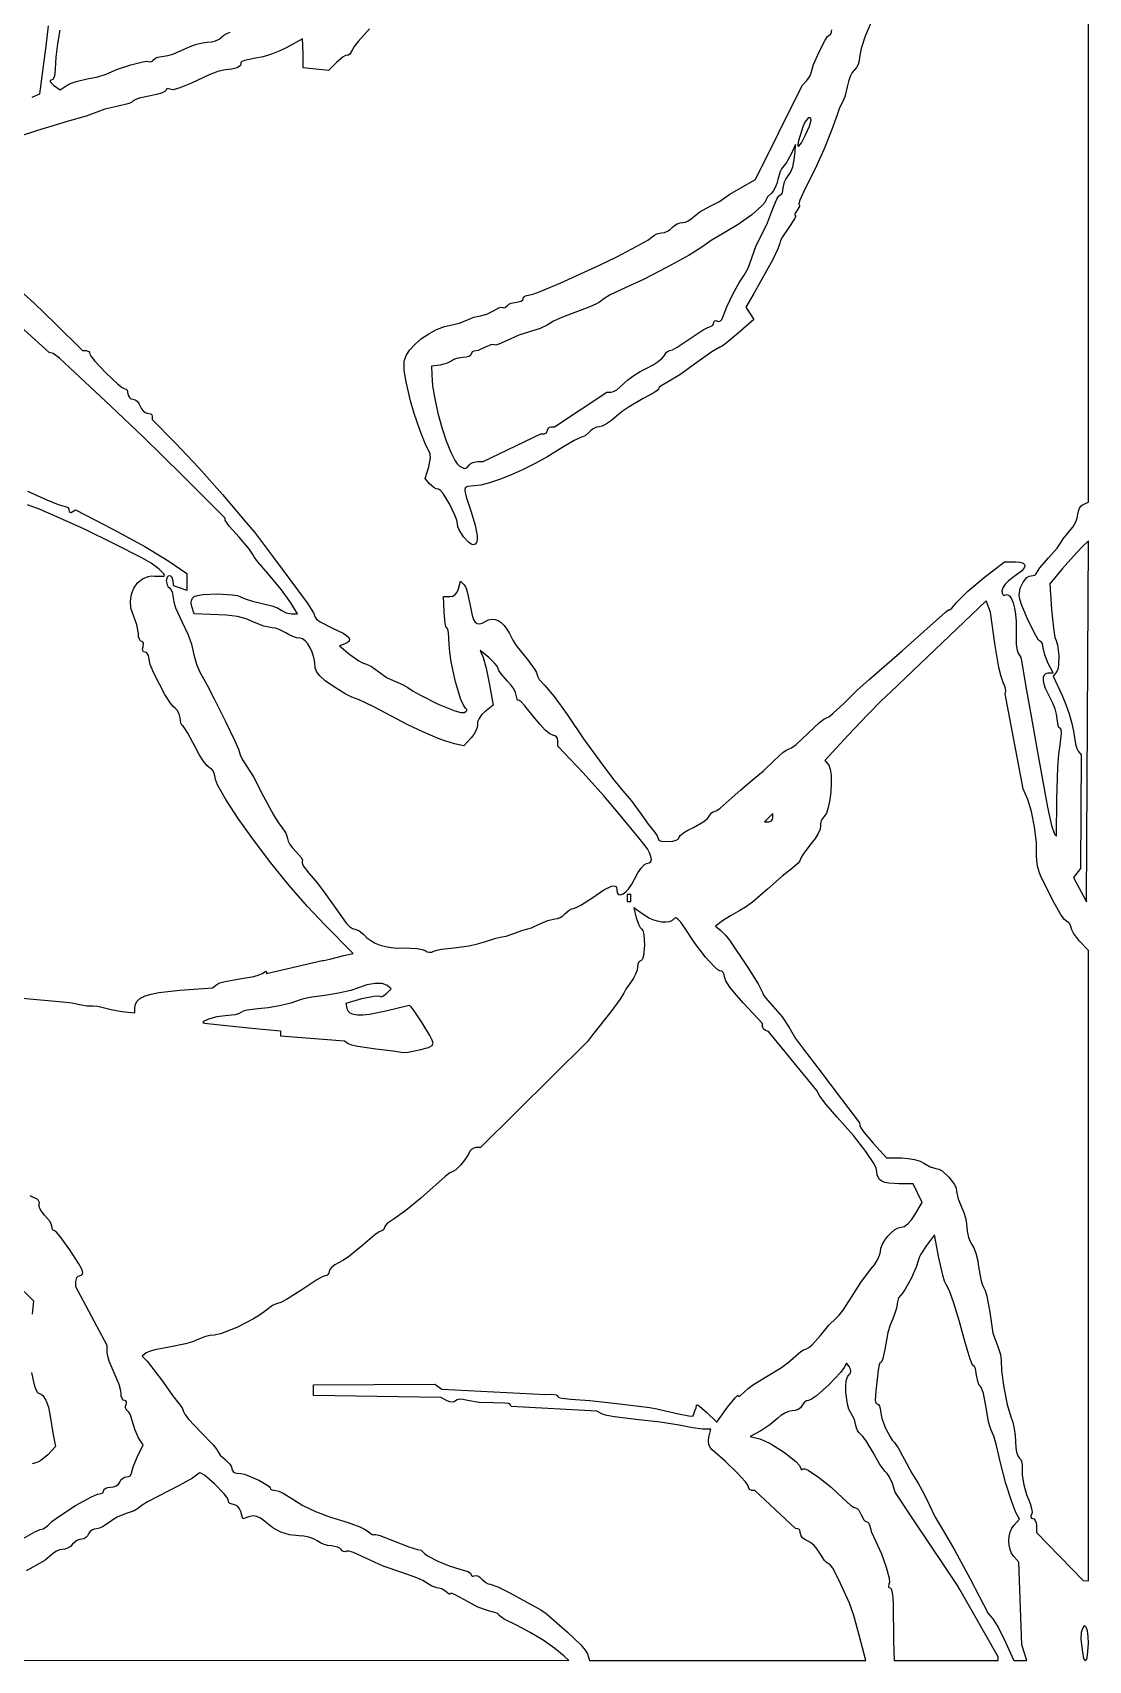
# Model space of a CAD drawing. Extents: x 49.4 to 149.4, y 52.5 to 152.5.
# Drawn here: x 134.8 to 149.44, y 52.46 to 75.05 of the extents above; entities that cross this region are included whole.
import ezdxf

# ---------------------------------------------------------------- set-up
doc = ezdxf.new("R2010")
doc.units = 0
doc.layers.add('LAYER_1', color=7, linetype='CONTINUOUS')

msp = doc.modelspace()

# ---------------------------------------------------------------- linework, layer by layer
at = {"layer": 'LAYER_1'}
for points in [[(134.592, 71.498), (134.812, 71.3), (135.112, 71.01), (135.488, 70.637), (135.539, 70.637), (135.575, 70.623), (135.586, 70.609), (135.59, 70.591), (135.609, 70.554), (135.658, 70.491), (135.811, 70.328), (135.976, 70.175), (136.039, 70.126), (136.076, 70.108), (136.093, 70.102), (136.107, 70.087), (136.119, 70.036), (136.125, 70.008), (136.139, 69.985), (136.161, 69.969), (136.188, 69.964), (136.217, 69.956), (136.246, 69.935), (136.27, 69.905), (136.287, 69.867), (136.305, 69.83), (136.329, 69.799), (136.358, 69.779), (136.387, 69.771), (136.436, 69.758), (136.45, 69.744), (136.456, 69.726), (136.456, 69.681), (136.779, 69.353), (137.104, 69.009), (137.429, 68.641), (137.755, 68.256), (137.875, 68.118), (138.139, 67.766), (138.604, 67.135), (138.692, 66.999), (138.716, 66.937), (138.735, 66.91), (138.787, 66.872), (138.957, 66.784), (139.105, 66.713), (139.152, 66.682), (139.181, 66.654), (139.193, 66.629), (139.188, 66.606), (139.166, 66.585), (139.127, 66.566), (139.056, 66.539), (139.199, 66.419), (139.321, 66.332), (139.374, 66.303), (139.413, 66.289), (139.498, 66.252), (139.6, 66.178), (139.715, 66.097), (139.829, 66.042), (139.926, 66.004), (140, 65.962), (140.075, 65.91), (140.178, 65.852), (140.424, 65.731), (140.653, 65.639), (140.735, 65.614), (140.781, 65.612), (140.808, 65.626), (140.822, 65.641), (140.82, 65.657), (140.804, 65.673), (140.773, 65.715), (140.737, 65.796), (140.664, 66.038), (140.604, 66.319), (140.585, 66.449), (140.577, 66.56), (140.566, 66.722), (140.555, 66.771), (140.543, 66.789), (140.53, 66.806), (140.518, 66.853), (140.504, 67.005), (140.495, 67.222), (140.586, 67.222), (140.625, 67.23), (140.66, 67.252), (140.687, 67.286), (140.705, 67.329), (140.734, 67.437), (140.783, 67.387), (140.805, 67.351), (140.827, 67.289), (140.862, 67.123), (140.892, 66.96), (140.912, 66.906), (140.935, 66.869), (140.962, 66.848), (140.994, 66.843), (141.032, 66.852), (141.076, 66.875), (141.121, 66.898), (141.166, 66.907), (141.211, 66.904), (141.254, 66.889), (141.296, 66.862), (141.337, 66.823), (141.375, 66.772), (141.412, 66.709), (141.46, 66.618), (141.506, 66.545), (141.675, 66.332), (141.76, 66.215), (141.785, 66.167), (141.795, 66.135), (141.803, 66.107), (141.825, 66.071), (141.898, 65.991), (142.033, 65.834), (142.21, 65.586), (142.441, 65.249), (142.664, 64.937), (142.854, 64.685), (142.984, 64.528), (143.099, 64.391), (143.225, 64.22), (143.337, 64.062), (143.418, 63.96), (143.461, 63.902), (143.478, 63.853), (143.49, 63.838), (143.521, 63.826), (143.623, 63.821), (143.679, 63.829), (143.724, 63.843), (143.755, 63.861), (143.767, 63.882), (143.782, 63.908), (143.824, 63.943), (143.887, 63.981), (143.963, 64.019), (144.109, 64.1), (144.159, 64.14), (144.184, 64.173), (144.216, 64.22), (144.236, 64.234), (144.256, 64.24), (144.287, 64.252), (144.335, 64.286), (144.461, 64.396), (144.62, 64.542), (144.78, 64.673), (144.935, 64.803), (145.084, 64.949), (145.202, 65.06), (145.251, 65.093), (145.285, 65.105), (145.324, 65.123), (145.387, 65.169), (145.552, 65.322), (145.714, 65.475), (145.774, 65.521), (145.809, 65.538), (145.842, 65.555), (145.9, 65.598), (146.053, 65.743), (146.235, 65.922), (146.395, 66.067), (146.859, 66.468), (147.331, 66.892), (147.463, 67.008), (147.504, 67.037), (147.519, 67.041), (147.527, 67.042), (147.548, 67.061), (147.618, 67.143), (147.771, 67.296), (147.999, 67.486), (148.281, 67.703), (148.433, 67.703), (148.494, 67.699), (148.536, 67.688), (148.559, 67.67), (148.563, 67.645), (148.549, 67.614), (148.516, 67.577), (148.395, 67.486), (148.336, 67.442), (148.288, 67.393), (148.255, 67.345), (148.242, 67.303), (148.245, 67.272), (148.254, 67.25), (148.268, 67.24), (148.286, 67.244), (148.318, 67.251), (148.348, 67.233), (148.376, 67.193), (148.4, 67.135), (148.419, 67.06), (148.433, 66.973), (148.44, 66.877), (148.439, 66.774), (148.443, 66.559), (148.455, 66.481), (148.471, 66.437), (148.504, 66.376), (148.521, 66.308), (148.577, 65.971), (148.65, 65.562), (148.736, 65.065), (148.877, 64.301), (148.932, 64.047), (148.971, 63.926), (148.999, 63.898), (149.003, 64.417), (149.019, 64.852), (149.033, 65.036), (149.05, 65.166), (149.069, 65.328), (149.065, 65.376), (149.052, 65.394), (149.035, 65.405), (149.022, 65.433), (149.01, 65.526), (149.002, 65.59), (148.981, 65.666), (148.951, 65.745), (148.913, 65.816), (148.848, 65.948), (148.83, 66.007), (148.821, 66.059), (148.822, 66.102), (148.834, 66.135), (148.855, 66.156), (148.887, 66.164), (148.956, 66.164), (148.887, 66.296), (148.838, 66.414), (148.818, 66.512), (148.806, 66.572), (148.794, 66.59), (148.779, 66.597), (148.752, 66.62), (148.712, 66.683), (148.612, 66.881), (148.52, 67.098), (148.492, 67.186), (148.481, 67.244), (148.496, 67.338), (148.536, 67.423), (148.591, 67.486), (148.621, 67.504), (148.651, 67.51), (148.701, 67.521), (148.716, 67.533), (148.722, 67.547), (148.771, 67.624), (148.89, 67.76), (149.009, 67.894), (149.058, 67.966), (149.093, 68.025), (149.178, 68.125), (149.225, 68.184), (149.263, 68.249), (149.289, 68.312), (149.298, 68.365), (149.304, 68.41), (149.32, 68.451), (149.343, 68.484), (149.371, 68.503), (149.443, 68.531), (149.443, 78.132)], [(139.47, 75.103), (139.313, 74.93), (139.259, 74.858), (139.231, 74.809), (139.198, 74.753), (139.18, 74.739), (139.163, 74.737), (139.139, 74.733), (139.104, 74.713), (139.014, 74.638), (138.903, 74.527), (138.548, 74.562), (138.548, 74.764), (138.541, 74.966), (138.325, 74.846), (138.225, 74.797), (138.11, 74.753), (137.993, 74.717), (137.888, 74.696), (137.734, 74.663), (137.692, 74.645), (137.683, 74.636), (137.683, 74.628), (137.686, 74.612), (137.678, 74.595), (137.632, 74.564), (137.558, 74.542), (137.469, 74.533), (137.368, 74.513), (137.245, 74.466), (136.999, 74.351), (136.84, 74.285), (136.748, 74.259), (136.719, 74.26), (136.699, 74.267), (136.663, 74.276), (136.652, 74.268), (136.648, 74.253), (136.631, 74.233), (136.585, 74.211), (136.516, 74.191), (136.433, 74.175), (136.273, 74.14), (136.219, 74.12), (136.192, 74.102), (136.166, 74.083), (136.115, 74.062), (135.964, 74.026), (135.8, 73.989), (135.688, 73.949), (135.537, 73.892), (135.277, 73.816), (134.863, 73.692), (134.339, 73.521)], [(134.791, 74.154), (134.897, 74.203), (134.986, 74.861), (135.018, 75.143)], [(135.175, 75.086), (135.14, 74.894), (135.117, 74.712), (135.109, 74.545), (135.106, 74.481), (135.095, 74.432), (135.077, 74.4), (135.053, 74.389), (135.038, 74.383), (135.038, 74.369), (135.086, 74.322), (135.177, 74.255), (135.277, 74.321), (135.33, 74.348), (135.4, 74.374), (135.552, 74.409), (135.702, 74.438), (135.815, 74.476), (135.974, 74.543), (136.161, 74.605), (136.324, 74.647), (136.38, 74.655), (136.41, 74.652), (136.427, 74.646), (136.446, 74.649), (136.464, 74.659), (136.479, 74.677), (136.499, 74.695), (136.532, 74.711), (136.616, 74.725), (136.671, 74.733), (136.743, 74.754), (136.901, 74.822), (136.982, 74.859), (137.069, 74.89), (137.151, 74.91), (137.219, 74.918), (137.278, 74.923), (137.335, 74.939), (137.384, 74.962), (137.418, 74.99), (137.449, 75.018), (137.49, 75.041), (137.536, 75.057)], [(146.429, 75.198), (146.348, 75.004), (146.29, 74.83), (146.268, 74.71), (146.263, 74.66), (146.247, 74.61), (146.225, 74.566), (146.197, 74.534), (146.167, 74.497), (146.138, 74.441), (146.113, 74.372), (146.095, 74.3), (146.062, 74.162), (146.027, 74.076), (145.991, 74.007), (145.956, 73.908), (145.885, 73.706), (145.776, 73.44), (145.646, 73.153), (145.515, 72.886), (145.441, 72.724), (145.426, 72.675), (145.429, 72.657), (145.437, 72.651), (145.435, 72.636), (145.402, 72.585), (145.37, 72.534), (145.369, 72.519), (145.378, 72.513), (145.382, 72.5), (145.366, 72.464), (145.288, 72.348), (145.199, 72.216), (145.172, 72.164), (145.162, 72.13), (145.137, 72.052), (145.064, 71.902), (144.804, 71.432), (144.693, 71.242), (144.801, 71.067), (144.585, 70.877), (144.42, 70.742), (144.361, 70.701), (144.328, 70.686), (144.218, 70.622), (144.009, 70.47), (143.775, 70.302), (143.604, 70.198), (143.515, 70.147), (143.488, 70.124), (143.478, 70.105), (143.462, 70.084), (143.416, 70.052), (143.267, 69.971), (143.071, 69.858), (142.975, 69.79), (142.896, 69.725), (142.827, 69.668), (142.759, 69.622), (142.699, 69.59), (142.656, 69.579), (142.62, 69.573), (142.582, 69.558), (142.546, 69.535), (142.516, 69.507), (142.461, 69.456), (142.412, 69.434), (142.307, 69.388), (142.117, 69.275), (141.942, 69.169), (141.767, 69.071), (141.594, 68.983), (141.428, 68.908), (141.274, 68.846), (141.135, 68.8), (141.014, 68.771), (140.917, 68.761), (140.828, 68.753), (140.804, 68.738), (140.793, 68.711), (140.795, 68.669), (140.81, 68.607), (140.875, 68.414), (140.937, 68.212), (140.964, 68.064), (140.963, 68.012), (140.954, 67.974), (140.935, 67.951), (140.908, 67.943), (140.879, 67.952), (140.845, 67.976), (140.773, 68.054), (140.713, 68.149), (140.695, 68.193), (140.689, 68.231), (140.68, 68.282), (140.655, 68.351), (140.578, 68.512), (140.49, 68.653), (140.453, 68.697), (140.425, 68.713), (140.396, 68.719), (140.363, 68.735), (140.302, 68.787), (140.241, 68.861), (140.291, 69.024), (140.314, 69.15), (140.313, 69.198), (140.302, 69.226), (140.248, 69.333), (140.168, 69.539), (140.09, 69.766), (140.041, 69.939), (139.977, 70.205), (139.952, 70.359), (139.951, 70.491), (139.977, 70.568), (140.03, 70.648), (140.103, 70.728), (140.192, 70.804), (140.293, 70.872), (140.401, 70.929), (140.51, 70.97), (140.616, 70.993), (140.715, 71.018), (140.818, 71.061), (140.918, 71.102), (141.01, 71.119), (141.099, 71.141), (141.189, 71.19), (141.264, 71.232), (141.296, 71.239), (141.318, 71.236), (141.335, 71.231), (141.353, 71.234), (141.386, 71.261), (141.405, 71.28), (141.434, 71.296), (141.509, 71.31), (141.575, 71.324), (141.595, 71.34), (141.602, 71.358), (141.608, 71.377), (141.624, 71.392), (141.648, 71.403), (141.677, 71.407), (141.735, 71.42), (141.838, 71.457), (142.122, 71.579), (142.661, 71.824), (142.901, 71.939), (143.178, 72.085), (143.331, 72.17), (143.41, 72.23), (143.427, 72.246), (143.454, 72.26), (143.523, 72.272), (143.562, 72.278), (143.603, 72.294), (143.641, 72.316), (143.671, 72.344), (143.701, 72.372), (143.738, 72.395), (143.778, 72.411), (143.815, 72.417), (143.853, 72.422), (143.892, 72.438), (143.93, 72.461), (143.96, 72.49), (144.054, 72.565), (144.194, 72.643), (144.324, 72.709), (144.392, 72.754), (144.469, 72.809), (144.621, 72.898), (144.826, 73.012), (145.473, 74.317), (145.534, 74.38), (145.577, 74.44), (145.595, 74.494), (145.629, 74.609), (145.706, 74.784), (145.791, 74.944), (145.825, 74.995), (145.847, 75.014), (145.861, 75.02), (145.873, 75.037), (145.883, 75.092)], [(134.724, 68.685), (134.994, 68.565), (135.15, 68.5), (135.247, 68.472), (135.268, 68.468), (135.285, 68.457), (135.297, 68.441), (135.301, 68.422), (135.305, 68.404), (135.315, 68.394), (135.329, 68.391), (135.346, 68.398), (135.391, 68.426), (135.911, 68.157), (136.353, 67.917), (136.684, 67.716), (136.937, 67.543), (136.937, 67.308), (136.861, 67.337), (136.764, 67.366), (136.75, 67.387), (136.744, 67.438), (136.73, 67.489), (136.715, 67.505), (136.696, 67.51), (136.676, 67.505), (136.661, 67.49), (136.649, 67.441), (136.661, 67.385), (136.676, 67.36), (136.696, 67.342), (136.715, 67.322), (136.73, 67.29), (136.744, 67.207), (136.754, 67.148), (136.78, 67.066), (136.865, 66.875), (136.954, 66.69), (137.001, 66.563), (137.034, 66.415), (137.071, 66.286), (137.11, 66.185), (137.148, 66.116), (137.22, 65.994), (137.317, 65.803), (137.472, 65.49), (137.598, 65.23), (137.651, 65.103), (137.677, 65.024), (137.706, 64.957), (137.76, 64.879), (137.859, 64.719), (137.997, 64.456), (138.139, 64.191), (138.201, 64.089), (138.247, 64.026), (138.307, 63.94), (138.325, 63.898), (138.332, 63.863), (138.341, 63.828), (138.366, 63.782), (138.403, 63.733), (138.449, 63.685), (138.523, 63.6), (138.539, 63.567), (138.537, 63.547), (138.535, 63.525), (138.551, 63.487), (138.628, 63.385), (138.747, 63.243), (138.863, 63.085), (139.004, 62.893), (139.116, 62.737), (139.153, 62.685), (139.194, 62.643), (139.233, 62.615), (139.265, 62.604), (139.295, 62.599), (139.328, 62.583), (139.389, 62.533), (139.434, 62.487), (139.487, 62.447), (139.548, 62.414), (139.616, 62.386), (139.69, 62.365), (139.77, 62.351), (139.855, 62.344), (139.944, 62.345), (140.13, 62.338), (140.2, 62.325), (140.241, 62.308), (140.269, 62.292), (140.301, 62.285), (140.333, 62.287), (140.362, 62.299), (140.403, 62.315), (140.469, 62.329), (140.64, 62.347), (140.854, 62.375), (140.967, 62.401), (141.064, 62.431), (141.221, 62.482), (141.305, 62.499), (141.368, 62.511), (141.473, 62.548), (141.581, 62.588), (141.648, 62.604), (141.717, 62.625), (141.825, 62.676), (141.946, 62.727), (142.041, 62.748), (142.077, 62.754), (142.114, 62.77), (142.15, 62.793), (142.18, 62.821), (142.239, 62.872), (142.271, 62.887), (142.299, 62.893), (142.338, 62.905), (142.402, 62.938), (142.569, 63.047), (142.722, 63.152), (142.825, 63.203), (142.859, 63.209), (142.883, 63.203), (142.897, 63.184), (142.901, 63.153), (142.908, 63.109), (142.926, 63.086), (142.953, 63.082), (142.988, 63.096), (143.027, 63.126), (143.068, 63.171), (143.108, 63.23), (143.147, 63.302), (143.191, 63.386), (143.238, 63.455), (143.281, 63.501), (143.315, 63.518), (143.351, 63.525), (143.372, 63.544), (143.38, 63.575), (143.375, 63.616), (143.356, 63.665), (143.325, 63.722), (143.226, 63.852), (142.925, 64.215), (142.721, 64.456), (142.432, 64.774), (142.083, 65.147), (142.083, 65.223), (142.078, 65.252), (142.063, 65.276), (142.04, 65.292), (142.012, 65.298), (141.97, 65.317), (141.909, 65.369), (141.837, 65.445), (141.761, 65.538), (141.624, 65.708), (141.573, 65.76), (141.544, 65.779), (141.529, 65.785), (141.517, 65.801), (141.506, 65.853), (141.497, 65.892), (141.471, 65.941), (141.432, 65.996), (141.385, 66.049), (141.296, 66.151), (141.266, 66.195), (141.253, 66.226), (141.239, 66.255), (141.21, 66.293), (141.124, 66.378), (141.007, 66.474), (141.047, 66.379), (141.09, 66.228), (141.136, 66), (141.185, 65.716), (141.069, 65.621), (141.025, 65.579), (140.991, 65.531), (140.97, 65.486), (140.966, 65.447), (140.964, 65.407), (140.946, 65.359), (140.918, 65.308), (140.88, 65.26), (140.78, 65.153), (140.65, 65.181), (140.53, 65.214), (140.424, 65.253), (140.208, 65.345), (140.003, 65.442), (139.532, 65.69), (139.327, 65.788), (139.224, 65.827), (139.134, 65.873), (138.957, 65.983), (138.857, 66.055), (138.782, 66.123), (138.734, 66.183), (138.717, 66.232), (138.712, 66.306), (138.697, 66.379), (138.675, 66.449), (138.647, 66.512), (138.614, 66.566), (138.578, 66.608), (138.54, 66.636), (138.502, 66.646), (138.457, 66.652), (138.405, 66.668), (138.354, 66.691), (138.31, 66.718), (138.215, 66.768), (138.164, 66.784), (138.118, 66.789), (138.006, 66.812), (137.875, 66.865), (137.761, 66.916), (137.639, 66.948), (137.482, 66.967), (137.265, 66.976), (137.039, 66.981), (137.007, 67.084), (136.998, 67.129), (137, 67.169), (137.013, 67.201), (137.037, 67.224), (137.084, 67.24), (137.161, 67.251), (137.363, 67.259), (137.564, 67.249), (137.639, 67.237), (137.682, 67.221), (137.744, 67.192), (137.848, 67.157), (138.114, 67.093), (138.195, 67.066), (138.256, 67.028), (138.314, 66.995), (138.388, 66.981), (138.473, 66.981), (138.379, 67.138), (138.249, 67.318), (138.068, 67.532), (137.915, 67.711), (137.868, 67.773), (137.851, 67.805), (137.795, 67.89), (137.66, 68.047), (137.524, 68.202), (137.467, 68.282), (137.466, 68.309), (136.871, 68.908), (136.335, 69.437), (135.88, 69.867), (135.309, 70.402), (135.169, 70.531), (135.08, 70.595), (135.027, 70.613), (134.327, 71.238)], [(134.339, 61.674), (135.164, 61.604), (135.344, 61.582), (135.446, 61.562), (135.55, 61.543), (135.631, 61.542), (135.7, 61.539), (135.775, 61.519), (135.884, 61.489), (136.035, 61.465), (136.215, 61.445), (136.215, 61.512), (136.223, 61.564), (136.249, 61.608), (136.292, 61.646), (136.356, 61.679), (136.441, 61.705), (136.549, 61.727), (136.839, 61.759), (137.294, 61.792), (137.351, 61.839), (137.393, 61.859), (137.467, 61.881), (137.665, 61.915), (137.865, 61.95), (137.939, 61.971), (137.983, 61.992), (138.025, 62.018), (138.038, 62.02), (138.043, 62.014), (138.043, 61.989), (138.813, 62.171), (138.837, 62.171), (138.921, 62.191), (139.112, 62.24), (139.244, 62.269), (138.848, 62.666), (138.61, 62.919), (138.356, 63.213), (138.101, 63.528), (137.859, 63.846), (137.646, 64.144), (137.475, 64.405), (137.362, 64.608), (137.332, 64.682), (137.322, 64.733), (137.316, 64.769), (137.301, 64.802), (137.278, 64.83), (137.251, 64.847), (137.213, 64.878), (137.163, 64.943), (137.107, 65.032), (137.052, 65.135), (136.95, 65.327), (136.909, 65.391), (136.883, 65.422), (136.866, 65.439), (136.853, 65.467), (136.841, 65.539), (136.836, 65.577), (136.822, 65.614), (136.802, 65.646), (136.777, 65.668), (136.746, 65.696), (136.708, 65.741), (136.632, 65.863), (136.48, 66.159), (136.429, 66.28), (136.408, 66.376), (136.403, 66.405), (136.392, 66.43), (136.375, 66.446), (136.354, 66.452), (136.336, 66.458), (136.325, 66.473), (136.322, 66.496), (136.329, 66.524), (136.335, 66.575), (136.326, 66.591), (136.31, 66.597), (136.292, 66.605), (136.277, 66.63), (136.267, 66.666), (136.263, 66.709), (136.243, 66.83), (136.195, 66.962), (136.161, 67.06), (136.152, 67.159), (136.166, 67.255), (136.2, 67.341), (136.252, 67.415), (136.319, 67.47), (136.399, 67.503), (136.443, 67.509), (136.489, 67.508), (136.612, 67.505), (136.624, 67.515), (136.616, 67.537), (136.55, 67.604), (136.44, 67.686), (136.31, 67.761), (135.927, 67.957), (135.518, 68.157), (135.133, 68.33), (134.903, 68.43), (134.724, 68.496)], [(134.631, 54.13), (134.829, 54.24), (134.899, 54.272), (134.941, 54.283), (134.968, 54.295), (135.001, 54.324), (135.065, 54.383), (135.158, 54.455), (135.39, 54.606), (135.614, 54.728), (135.696, 54.763), (135.746, 54.772), (135.772, 54.78), (135.782, 54.812), (135.79, 54.831), (135.811, 54.846), (135.842, 54.856), (135.88, 54.86), (135.92, 54.866), (135.957, 54.881), (135.987, 54.904), (136.005, 54.932), (136.022, 54.96), (136.045, 54.983), (136.072, 54.999), (136.1, 55.005), (136.126, 55.009), (136.148, 55.02), (136.162, 55.037), (136.167, 55.057), (136.191, 55.144), (136.247, 55.279), (136.328, 55.449), (136.267, 55.545), (136.218, 55.651), (136.184, 55.767), (136.153, 55.865), (136.132, 55.902), (136.11, 55.924), (136.093, 55.941), (136.083, 55.962), (136.083, 55.986), (136.092, 56.009), (136.101, 56.03), (136.1, 56.047), (136.091, 56.059), (136.074, 56.063), (136.054, 56.07), (136.038, 56.092), (136.027, 56.123), (136.023, 56.161), (136.015, 56.214), (135.995, 56.286), (135.927, 56.448), (135.859, 56.609), (135.838, 56.679), (135.83, 56.731), (135.83, 56.827), (135.398, 57.64), (135.398, 57.717), (135.412, 57.772), (135.427, 57.788), (135.446, 57.794), (135.48, 57.808), (135.49, 57.823), (135.494, 57.842), (135.479, 57.886), (135.439, 57.96), (135.313, 58.156), (135.18, 58.339), (135.129, 58.398), (135.099, 58.42), (135.084, 58.425), (135.072, 58.439), (135.061, 58.484), (135.053, 58.516), (135.032, 58.556), (134.963, 58.638), (134.927, 58.677), (134.901, 58.718), (134.887, 58.756), (134.888, 58.787), (134.89, 58.813), (134.877, 58.839), (134.853, 58.861), (134.818, 58.877), (134.764, 58.903)], [(134.677, 57.577), (134.81, 57.449), (134.792, 57.261)], [(134.781, 56.454), (134.8, 56.366), (134.817, 56.283), (134.84, 56.218), (134.866, 56.175), (134.892, 56.159), (134.916, 56.153), (134.938, 56.135), (134.981, 56.069), (135.016, 55.97), (135.039, 55.846), (135.082, 55.587), (135.113, 55.424), (135.006, 55.31), (134.912, 55.23), (134.869, 55.206), (134.836, 55.197), (134.791, 55.183)], [(133.45, 52.459), (142.235, 52.455), (142.171, 52.515), (142.042, 52.623), (141.879, 52.736), (141.7, 52.844), (141.518, 52.938), (141.34, 53.03), (141.286, 53.065), (141.266, 53.086), (141.254, 53.1), (141.224, 53.116), (141.123, 53.145), (141.052, 53.166), (140.965, 53.201), (140.786, 53.296), (140.649, 53.372), (140.608, 53.388), (140.592, 53.384), (140.588, 53.375), (140.575, 53.377), (140.535, 53.408), (140.473, 53.448), (140.406, 53.465), (140.334, 53.485), (140.259, 53.532), (140.209, 53.564), (140.128, 53.601), (139.917, 53.675), (139.661, 53.764), (139.42, 53.873), (139.246, 53.952), (139.183, 53.97), (139.149, 53.97), (139.131, 53.964), (139.111, 53.967), (139.093, 53.977), (139.078, 53.994), (139.058, 54.013), (139.025, 54.029), (138.942, 54.044), (138.894, 54.05), (138.84, 54.066), (138.788, 54.089), (138.743, 54.116), (138.694, 54.144), (138.63, 54.166), (138.558, 54.181), (138.488, 54.187), (138.36, 54.198), (138.241, 54.235), (138.127, 54.298), (138.011, 54.39), (137.96, 54.428), (137.909, 54.452), (137.859, 54.461), (137.811, 54.454), (137.714, 54.423), (137.683, 54.522), (137.665, 54.56), (137.641, 54.591), (137.612, 54.612), (137.583, 54.62), (137.534, 54.634), (137.519, 54.649), (137.514, 54.668), (137.498, 54.708), (137.454, 54.767), (137.321, 54.908), (137.182, 55.025), (137.132, 55.054), (137.115, 55.058), (137.106, 55.054), (137.013, 54.986), (136.828, 54.884), (136.392, 54.658), (136.301, 54.603), (136.263, 54.568), (136.204, 54.532), (136.096, 54.495), (135.968, 54.444), (135.907, 54.409), (135.859, 54.371), (135.768, 54.309), (135.722, 54.29), (135.682, 54.283), (135.648, 54.277), (135.616, 54.262), (135.59, 54.239), (135.573, 54.211), (135.556, 54.183), (135.533, 54.16), (135.506, 54.144), (135.477, 54.139), (135.446, 54.133), (135.412, 54.118), (135.349, 54.067), (135.32, 54.039), (135.282, 54.016), (135.243, 54), (135.205, 53.994), (135.168, 53.989), (135.127, 53.972), (135.089, 53.949), (135.059, 53.92), (134.971, 53.848), (134.848, 53.78), (134.705, 53.697)]]:
    msp.add_lwpolyline(points, dxfattribs=at)
for points in [[(145.421, 73.551), (145.41, 73.497), (145.414, 73.481), (145.424, 73.475), (145.463, 73.522), (145.52, 73.632), (145.572, 73.752), (145.595, 73.834), (145.591, 73.857), (145.58, 73.867), (145.565, 73.866), (145.547, 73.855), (145.508, 73.81), (145.48, 73.744)], [(140.713, 69.038), (140.756, 69.013), (140.794, 69.002), (140.826, 69.016), (140.857, 69.05), (140.875, 69.068), (140.902, 69.084), (140.968, 69.098), (141.049, 69.099), (141.847, 69.483), (141.893, 69.483), (141.926, 69.497), (141.939, 69.531), (141.954, 69.565), (141.969, 69.575), (141.988, 69.579), (142.038, 69.579), (142.764, 70.06), (142.824, 70.06), (142.856, 70.069), (142.899, 70.094), (142.995, 70.178), (143.055, 70.231), (143.136, 70.29), (143.227, 70.347), (143.318, 70.395), (143.403, 70.44), (143.476, 70.487), (143.53, 70.531), (143.558, 70.566), (143.591, 70.616), (143.613, 70.631), (143.634, 70.637), (143.672, 70.65), (143.738, 70.686), (143.918, 70.805), (144.097, 70.924), (144.163, 70.96), (144.2, 70.974), (144.234, 70.989), (144.244, 71.005), (144.248, 71.025), (144.252, 71.042), (144.262, 71.052), (144.278, 71.053), (144.296, 71.046), (144.317, 71.041), (144.338, 71.05), (144.357, 71.071), (144.372, 71.103), (144.427, 71.244), (144.512, 71.422), (144.601, 71.585), (144.668, 71.684), (144.723, 71.781), (144.775, 71.926), (144.835, 72.094), (144.911, 72.248), (144.991, 72.41), (145.063, 72.597), (145.122, 72.741), (145.149, 72.785), (145.17, 72.801), (145.185, 72.809), (145.198, 72.829), (145.21, 72.894), (145.228, 72.978), (145.247, 73.019), (145.27, 73.051), (145.311, 73.108), (145.341, 73.186), (145.362, 73.284), (145.373, 73.403), (145.378, 73.499), (145.315, 73.356), (145.257, 73.246), (145.205, 73.183), (145.185, 73.161), (145.165, 73.122), (145.134, 73.014), (145.119, 72.955), (145.096, 72.899), (145.069, 72.852), (145.04, 72.82), (144.99, 72.77), (144.969, 72.724), (144.954, 72.692), (144.913, 72.645), (144.773, 72.523), (144.586, 72.388), (144.392, 72.271), (144.211, 72.165), (144.08, 72.073), (143.905, 71.962), (143.6, 71.795), (143.269, 71.626), (143.015, 71.51), (142.808, 71.41), (142.719, 71.356), (142.661, 71.31), (142.621, 71.286), (142.528, 71.246), (142.149, 71.099), (142.023, 71.044), (141.933, 70.99), (141.838, 70.942), (141.702, 70.901), (141.54, 70.851), (141.382, 70.779), (141.265, 70.725), (141.224, 70.714), (141.202, 70.716), (141.184, 70.721), (141.152, 70.715), (141.065, 70.679), (140.976, 70.638), (140.917, 70.627), (140.892, 70.62), (140.881, 70.589), (140.872, 70.57), (140.848, 70.555), (140.813, 70.545), (140.77, 70.541), (140.679, 70.528), (140.64, 70.514), (140.614, 70.497), (140.547, 70.461), (140.45, 70.437), (140.332, 70.42), (140.333, 70.3), (140.345, 70.147), (140.375, 69.966), (140.42, 69.77), (140.474, 69.572), (140.535, 69.386), (140.598, 69.227), (140.658, 69.106), (140.686, 69.065)], [(149.236, 63.323), (149.419, 62.985), (149.444, 67.996), (149.352, 67.91), (149.236, 67.786), (149.085, 67.611), (148.908, 67.399), (148.933, 67.045), (148.957, 66.784), (148.979, 66.655), (148.998, 66.611), (149.014, 66.551), (149.032, 66.406), (149.03, 66.269), (149.021, 66.216), (149.006, 66.183), (148.953, 66.119), (149.081, 65.85), (149.132, 65.727), (149.178, 65.593), (149.214, 65.463), (149.235, 65.355), (149.266, 65.181), (149.284, 65.116), (149.302, 65.079), (149.343, 65.028), (149.332, 63.446)], [(148.721, 54.23), (149.371, 53.567), (149.443, 53.562), (149.443, 62.311), (149.322, 62.44), (149.238, 62.55), (149.212, 62.597), (149.202, 62.63), (149.197, 62.655), (149.185, 62.68), (149.165, 62.7), (149.142, 62.714), (149.11, 62.742), (149.066, 62.8), (148.969, 62.972), (148.785, 63.339), (148.758, 63.403), (148.738, 63.479), (148.726, 63.557), (148.725, 63.628), (148.722, 63.811), (148.697, 64.028), (148.654, 64.239), (148.601, 64.408), (148.54, 64.552), (148.288, 65.874), (148.298, 65.91), (148.29, 65.965), (148.256, 66.043), (148.231, 66.115), (148.201, 66.239), (148.143, 66.573), (148.083, 67.005), (148.024, 67.166), (146.703, 65.899), (146.57, 65.774), (146.38, 65.583), (146.111, 65.299), (145.786, 64.948), (145.841, 64.882), (145.863, 64.829), (145.874, 64.743), (145.876, 64.635), (145.869, 64.518), (145.855, 64.401), (145.834, 64.297), (145.808, 64.216), (145.777, 64.17), (145.753, 64.144), (145.736, 64.111), (145.727, 64.075), (145.728, 64.04), (145.723, 63.996), (145.696, 63.935), (145.653, 63.864), (145.597, 63.793), (145.494, 63.661), (145.462, 63.609), (145.45, 63.577), (145.442, 63.553), (145.419, 63.522), (145.342, 63.457), (145.195, 63.341), (144.993, 63.162), (144.781, 62.983), (144.684, 62.912), (144.609, 62.866), (144.479, 62.793), (144.368, 62.72), (144.272, 62.646), (144.344, 62.588), (144.409, 62.525), (144.464, 62.453), (144.717, 62.072), (144.861, 61.845), (144.905, 61.766), (144.921, 61.725), (144.933, 61.697), (144.964, 61.653), (145.067, 61.537), (145.193, 61.39), (145.29, 61.24), (145.382, 61.09), (145.493, 60.94), (145.691, 60.683), (146.016, 60.247), (146.268, 59.92), (146.27, 59.879), (146.285, 59.847), (146.326, 59.79), (146.457, 59.634), (146.642, 59.43), (146.855, 59.43), (146.945, 59.424), (147.032, 59.409), (147.108, 59.387), (147.161, 59.359), (147.248, 59.309), (147.326, 59.286), (147.367, 59.276), (147.414, 59.25), (147.508, 59.165), (147.584, 59.061), (147.607, 59.011), (147.615, 58.966), (147.637, 58.862), (147.687, 58.739), (147.715, 58.674), (147.738, 58.598), (147.754, 58.522), (147.759, 58.454), (147.765, 58.391), (147.779, 58.328), (147.801, 58.272), (147.827, 58.231), (147.855, 58.183), (147.882, 58.11), (147.904, 58.02), (147.919, 57.925), (147.949, 57.745), (147.969, 57.677), (147.989, 57.636), (148.01, 57.591), (148.033, 57.51), (148.074, 57.289), (148.118, 56.997), (148.185, 56.815), (148.223, 56.702), (148.233, 56.623), (148.237, 56.475), (148.269, 56.245), (148.317, 56.008), (148.367, 55.837), (148.393, 55.762), (148.413, 55.671), (148.427, 55.576), (148.433, 55.49), (148.437, 55.413), (148.448, 55.346), (148.464, 55.295), (148.484, 55.267), (148.503, 55.247), (148.516, 55.215), (148.524, 55.175), (148.524, 55.132), (148.526, 55.025), (148.548, 54.895), (148.585, 54.76), (148.634, 54.636), (148.66, 54.548), (148.661, 54.509), (148.652, 54.48), (148.643, 54.46), (148.644, 54.443), (148.653, 54.432), (148.67, 54.427), (148.69, 54.42), (148.706, 54.398), (148.717, 54.367), (148.721, 54.328)], [(145.066, 64.211), (144.95, 64.095), (145.008, 64.095), (145.03, 64.1), (145.049, 64.112), (145.061, 64.131), (145.066, 64.153)], [(143.045, 62.989), (143.094, 62.989), (143.094, 63.085), (143.045, 63.085)], [(142.494, 52.547), (142.523, 52.455), (146.355, 52.455), (146.265, 52.804), (146.188, 53.078), (146.128, 53.249), (145.981, 53.574), (145.897, 53.735), (145.861, 53.784), (145.835, 53.802), (145.812, 53.813), (145.782, 53.843), (145.717, 53.943), (145.681, 54), (145.637, 54.051), (145.59, 54.092), (145.547, 54.115), (145.51, 54.132), (145.479, 54.156), (145.458, 54.185), (145.45, 54.214), (145.44, 54.263), (145.428, 54.278), (145.414, 54.284), (145.378, 54.285), (144.816, 54.812), (144.773, 54.812), (144.742, 54.827), (144.729, 54.862), (144.717, 54.888), (144.684, 54.933), (144.566, 55.062), (144.404, 55.22), (144.225, 55.38), (144.196, 55.413), (144.178, 55.455), (144.172, 55.502), (144.179, 55.554), (144.207, 55.666), (144.095, 55.667), (143.953, 55.683), (143.767, 55.719), (143.501, 55.764), (143.166, 55.802), (142.871, 55.837), (142.763, 55.857), (142.701, 55.876), (142.622, 55.917), (141.434, 55.98), (141.422, 56.009), (141.4, 56.02), (141.349, 56.028), (141.189, 56.031), (140.992, 56.038), (140.829, 56.064), (140.771, 56.077), (140.721, 56.08), (140.684, 56.074), (140.662, 56.059), (140.645, 56.044), (140.619, 56.039), (140.586, 56.045), (140.548, 56.061), (140.461, 56.107), (138.692, 56.135), (138.692, 56.279), (140.376, 56.29), (140.472, 56.22), (141.915, 56.149), (141.999, 56.151), (142.059, 56.143), (142.077, 56.133), (142.083, 56.12), (142.098, 56.107), (142.136, 56.095), (142.264, 56.083), (142.525, 56.064), (142.901, 56.023), (143.358, 55.968), (143.454, 55.947), (143.755, 55.879), (143.899, 55.852), (143.943, 55.848), (143.959, 55.851), (143.983, 55.918), (144, 55.962), (144.007, 56), (144.018, 56.002), (144.049, 55.983), (144.148, 55.898), (144.288, 55.764), (144.436, 55.969), (144.542, 56.101), (144.574, 56.131), (144.583, 56.135), (144.586, 56.13), (144.593, 56.121), (144.612, 56.128), (144.672, 56.183), (144.723, 56.23), (144.799, 56.286), (144.986, 56.399), (145.187, 56.523), (145.277, 56.59), (145.346, 56.651), (145.454, 56.743), (145.5, 56.772), (145.532, 56.783), (145.565, 56.798), (145.612, 56.837), (145.725, 56.965), (145.844, 57.11), (145.943, 57.207), (145.985, 57.249), (146.04, 57.318), (146.156, 57.496), (146.288, 57.702), (146.421, 57.88), (146.474, 57.948), (146.517, 58.018), (146.546, 58.08), (146.557, 58.126), (146.565, 58.177), (146.587, 58.232), (146.62, 58.289), (146.661, 58.344), (146.707, 58.392), (146.755, 58.432), (146.802, 58.458), (146.844, 58.468), (146.887, 58.481), (146.936, 58.517), (146.987, 58.572), (147.034, 58.64), (147.135, 58.812), (147.011, 59.069), (146.82, 59.07), (146.674, 59.079), (146.62, 59.091), (146.578, 59.109), (146.546, 59.132), (146.525, 59.162), (146.513, 59.198), (146.509, 59.242), (146.499, 59.288), (146.469, 59.351), (146.357, 59.522), (146.183, 59.743), (145.955, 60), (145.807, 60.17), (145.719, 60.288), (145.674, 60.368), (145.005, 61.185), (144.963, 61.201), (144.934, 61.224), (144.921, 61.257), (144.921, 61.297), (144.658, 61.578), (144.555, 61.694), (144.471, 61.801), (144.414, 61.888), (144.393, 61.943), (144.388, 61.976), (144.375, 62.003), (144.356, 62.022), (144.332, 62.029), (144.301, 62.043), (144.256, 62.082), (144.133, 62.219), (143.985, 62.414), (143.832, 62.641), (143.788, 62.704), (143.749, 62.745), (143.718, 62.762), (143.706, 62.761), (143.697, 62.753), (143.671, 62.726), (143.631, 62.709), (143.582, 62.702), (143.526, 62.705), (143.465, 62.716), (143.402, 62.736), (143.339, 62.765), (143.279, 62.801), (143.137, 62.902), (143.171, 62.765), (143.207, 62.664), (143.227, 62.629), (143.245, 62.612), (143.264, 62.587), (143.277, 62.534), (143.285, 62.383), (143.272, 62.237), (143.257, 62.189), (143.238, 62.171), (143.219, 62.164), (143.204, 62.145), (143.194, 62.117), (143.19, 62.082), (143.182, 62.037), (143.161, 61.982), (143.131, 61.924), (143.094, 61.87), (143.026, 61.775), (142.997, 61.717), (142.944, 61.629), (142.817, 61.459), (142.564, 61.138), (142.492, 61.046), (141.01, 59.574), (140.944, 59.574), (140.916, 59.568), (140.888, 59.55), (140.864, 59.525), (140.847, 59.494), (140.804, 59.419), (140.736, 59.334), (140.666, 59.266), (140.637, 59.245), (140.616, 59.237), (140.586, 59.224), (140.519, 59.173), (140.184, 58.874), (139.975, 58.699), (139.811, 58.585), (139.717, 58.521), (139.689, 58.49), (139.678, 58.466), (139.666, 58.433), (139.636, 58.42), (139.604, 58.404), (139.545, 58.363), (139.384, 58.226), (139.196, 58.073), (139.109, 58.012), (139.041, 57.974), (138.99, 57.947), (138.948, 57.915), (138.919, 57.883), (138.909, 57.855), (138.905, 57.831), (138.893, 57.812), (138.877, 57.799), (138.856, 57.794), (138.814, 57.779), (138.739, 57.738), (138.53, 57.602), (138.318, 57.466), (138.24, 57.425), (138.195, 57.41), (138.164, 57.402), (138.122, 57.38), (138.029, 57.31), (137.959, 57.255), (137.862, 57.195), (137.628, 57.077), (137.402, 56.991), (137.316, 56.969), (137.26, 56.968), (137.194, 56.954), (137.087, 56.908), (137.014, 56.878), (136.915, 56.848), (136.692, 56.805), (136.491, 56.768), (136.416, 56.746), (136.373, 56.725), (136.314, 56.678), (136.385, 56.608), (136.48, 56.491), (136.61, 56.312), (136.737, 56.134), (136.826, 56.023), (136.87, 55.964), (136.889, 55.91), (136.908, 55.872), (136.959, 55.806), (137.129, 55.625), (137.299, 55.448), (137.351, 55.385), (137.37, 55.352), (137.398, 55.305), (137.466, 55.245), (137.534, 55.178), (137.554, 55.144), (137.562, 55.114), (137.568, 55.09), (137.583, 55.071), (137.606, 55.058), (137.634, 55.053), (137.687, 55.051), (137.737, 55.039), (137.935, 54.956), (138.045, 54.895), (138.079, 54.868), (138.091, 54.849), (138.097, 54.834), (138.115, 54.823), (138.171, 54.812), (138.214, 54.803), (138.273, 54.777), (138.406, 54.693), (138.544, 54.605), (138.719, 54.521), (138.93, 54.442), (139.173, 54.369), (139.334, 54.311), (139.402, 54.277), (139.45, 54.245), (139.509, 54.202), (139.528, 54.197), (139.534, 54.203), (139.556, 54.205), (139.614, 54.19), (139.805, 54.114), (140.014, 54.03), (140.137, 53.994), (140.186, 53.984), (140.216, 53.958), (140.238, 53.933), (140.282, 53.902), (140.416, 53.832), (140.577, 53.767), (140.725, 53.724), (140.835, 53.69), (140.869, 53.669), (140.881, 53.649), (140.884, 53.634), (140.893, 53.625), (140.907, 53.624), (140.924, 53.63), (140.945, 53.635), (140.971, 53.628), (140.999, 53.611), (141.026, 53.585), (141.085, 53.535), (141.116, 53.519), (141.144, 53.513), (141.248, 53.478), (141.415, 53.394), (141.747, 53.214), (141.847, 53.157), (141.919, 53.105), (142.218, 52.848), (142.401, 52.673), (142.463, 52.599)], [(139.91, 60.898), (139.944, 60.892), (140.006, 60.899), (140.181, 60.936), (140.287, 60.965), (140.338, 60.992), (140.352, 61.023), (140.339, 61.063), (140.306, 61.13), (140.201, 61.307), (140.09, 61.473), (140.047, 61.526), (140.022, 61.546), (139.695, 61.47), (139.468, 61.423), (139.378, 61.413), (139.305, 61.413), (139.247, 61.421), (139.203, 61.439), (139.174, 61.467), (139.16, 61.503), (139.145, 61.58), (139.365, 61.642), (139.529, 61.677), (139.585, 61.681), (139.613, 61.675), (139.63, 61.669), (139.653, 61.674), (139.707, 61.712), (139.772, 61.777), (139.713, 61.824), (139.684, 61.84), (139.645, 61.85), (139.548, 61.852), (139.434, 61.832), (139.318, 61.79), (139.211, 61.756), (139.041, 61.719), (138.848, 61.685), (138.668, 61.663), (138.596, 61.65), (138.524, 61.629), (138.379, 61.581), (138.222, 61.542), (138.066, 61.515), (137.923, 61.501), (137.774, 61.482), (137.718, 61.466), (137.685, 61.448), (137.654, 61.43), (137.602, 61.415), (137.468, 61.401), (137.352, 61.388), (137.238, 61.358), (137.166, 61.325), (137.159, 61.311), (137.177, 61.302), (137.839, 61.233), (138.235, 61.196), (138.235, 61.126), (139.125, 61.056), (139.173, 61.018), (139.219, 61), (139.306, 60.981), (139.558, 60.946), (139.8, 60.918)], [(148.294, 52.708), (148.408, 52.455), (148.588, 52.455), (148.522, 52.672), (148.48, 53.819), (148.408, 53.899), (148.377, 53.943), (148.356, 53.996), (148.343, 54.054), (148.339, 54.116), (148.344, 54.178), (148.358, 54.237), (148.38, 54.29), (148.412, 54.335), (148.487, 54.418), (148.438, 54.507), (148.38, 54.658), (148.3, 54.912), (148.222, 55.197), (148.166, 55.437), (148.132, 55.57), (148.096, 55.654), (148.079, 55.693), (148.059, 55.766), (148.023, 55.967), (147.986, 56.161), (147.965, 56.227), (147.946, 56.258), (147.929, 56.278), (147.913, 56.315), (147.893, 56.414), (147.876, 56.506), (147.864, 56.534), (147.85, 56.544), (147.831, 56.569), (147.803, 56.639), (147.734, 56.868), (147.651, 57.174), (147.578, 57.416), (147.516, 57.586), (147.47, 57.675), (147.448, 57.721), (147.422, 57.805), (147.366, 58.045), (147.306, 58.363), (147.196, 58.213), (147.118, 58.094), (147.094, 58.047), (147.086, 58.017), (147.055, 57.915), (146.983, 57.757), (146.901, 57.607), (146.866, 57.554), (146.841, 57.527), (146.81, 57.489), (146.797, 57.434), (146.781, 57.347), (146.742, 57.232), (146.694, 57.11), (146.662, 57.009), (146.619, 56.772), (146.593, 56.645), (146.578, 56.606), (146.564, 56.592), (146.551, 56.583), (146.54, 56.56), (146.527, 56.484), (146.493, 56.195), (146.486, 56.066), (146.495, 56.028), (146.511, 56.015), (146.529, 56.007), (146.543, 55.986), (146.553, 55.954), (146.557, 55.916), (146.578, 55.813), (146.629, 55.68), (146.692, 55.558), (146.723, 55.513), (146.749, 55.486), (146.806, 55.405), (146.893, 55.245), (146.994, 55.057), (147.084, 54.908), (147.161, 54.774), (147.232, 54.62), (147.317, 54.444), (147.428, 54.259), (147.592, 53.982), (147.804, 53.587), (148.052, 53.108), (148.116, 53.034), (148.195, 52.908)], [(146.741, 52.732), (146.749, 52.455), (148.192, 52.455), (148.192, 52.504), (147.661, 53.441), (147.626, 53.494), (147.451, 53.759), (147.037, 54.381), (146.762, 54.792), (146.725, 54.91), (146.68, 55.008), (146.652, 55.048), (146.625, 55.077), (146.55, 55.174), (146.455, 55.341), (146.359, 55.505), (146.316, 55.564), (146.283, 55.596), (146.258, 55.618), (146.238, 55.647), (146.224, 55.682), (146.218, 55.716), (146.197, 55.802), (146.146, 55.892), (146.119, 55.943), (146.099, 56.013), (146.078, 56.18), (146.078, 56.263), (146.085, 56.336), (146.101, 56.392), (146.124, 56.424), (146.143, 56.442), (146.149, 56.467), (146.143, 56.498), (146.126, 56.535), (146.092, 56.577), (146.081, 56.577), (146.077, 56.563), (146.057, 56.52), (146.006, 56.453), (145.846, 56.285), (145.671, 56.13), (145.603, 56.081), (145.559, 56.063), (145.532, 56.057), (145.506, 56.042), (145.484, 56.019), (145.468, 55.991), (145.449, 55.963), (145.417, 55.94), (145.376, 55.924), (145.332, 55.918), (145.283, 55.91), (145.23, 55.889), (145.177, 55.857), (145.133, 55.817), (145.026, 55.724), (144.897, 55.641), (144.753, 55.566), (144.883, 55.53), (144.952, 55.504), (145.037, 55.46), (145.225, 55.341), (145.384, 55.217), (145.432, 55.167), (145.45, 55.133), (145.459, 55.108), (145.469, 55.107), (145.481, 55.115), (145.507, 55.116), (145.555, 55.095), (145.699, 55.001), (145.873, 54.862), (146.037, 54.707), (146.142, 54.611), (146.185, 54.582), (146.214, 54.572), (146.235, 54.564), (146.257, 54.543), (146.292, 54.475), (146.327, 54.408), (146.348, 54.387), (146.368, 54.379), (146.385, 54.375), (146.399, 54.362), (146.413, 54.319), (146.435, 54.234), (146.489, 54.115), (146.573, 53.933), (146.639, 53.749), (146.677, 53.597), (146.682, 53.544), (146.676, 53.512), (146.669, 53.479), (146.676, 53.469), (146.691, 53.465), (146.708, 53.447), (146.722, 53.398), (146.731, 53.326), (146.734, 53.237)], [(149.364, 52.539), (149.377, 52.48), (149.39, 52.462), (149.405, 52.455), (149.42, 52.474), (149.432, 52.526), (149.443, 52.696), (149.439, 52.789), (149.429, 52.866), (149.413, 52.917), (149.395, 52.936), (149.378, 52.929), (149.364, 52.909), (149.344, 52.842), (149.337, 52.756), (149.348, 52.672)]]:
    msp.add_lwpolyline(points, close=True, dxfattribs=at)

doc.saveas('drawing.dxf')
